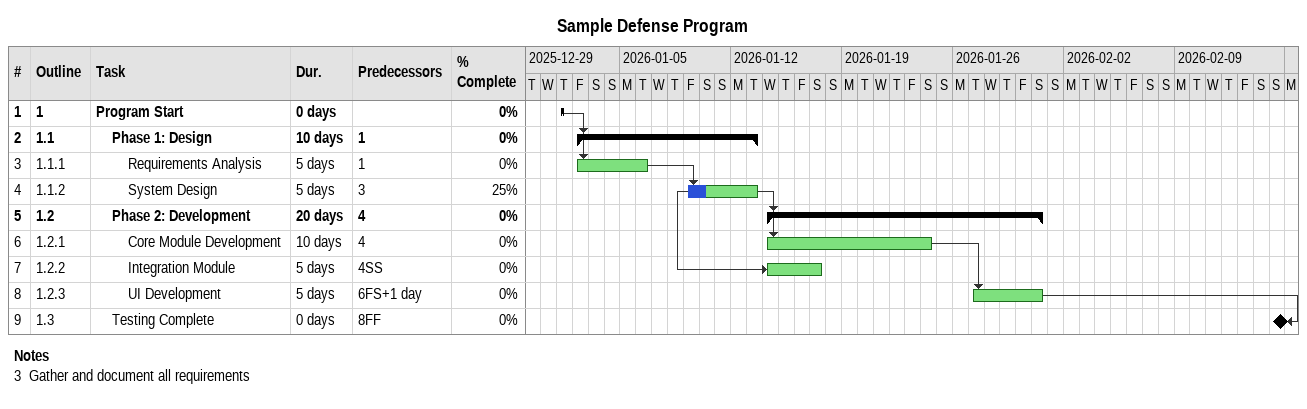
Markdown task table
Sample Defense Program

| ID | WBS | Task | Duration | Start | Finish | Predecessors | % complete |
|---|---|---|---|---|---|---|---|
| 1 | 1 | **Program Start** | 0d | 2026-01-01 | 2026-01-01 |  | 0 |
| 2 | 1.1 | **Phase 1: Design** | 10d | 2026-01-02 | 2026-01-13 | 1 | 0 |
| 3 | 1.1.1 | Requirements Analysis | 5d | 2026-01-02 | 2026-01-06 | 1 | 0 |
| 4 | 1.1.2 | System Design | 5d | 2026-01-09 | 2026-01-13 | 3 | 25 |
| 5 | 1.2 | **Phase 2: Development** | 20d | 2026-01-14 | 2026-01-31 | 4 | 0 |
| 6 | 1.2.1 | Core Module Development | 10d | 2026-01-14 | 2026-01-24 | 4 | 0 |
| 7 | 1.2.2 | Integration Module | 5d | 2026-01-14 | 2026-01-17 | 4SS | 0 |
| 8 | 1.2.3 | UI Development | 5d | 2026-01-27 | 2026-01-31 | 6FS+1d | 0 |
| 9 | 1.3 | Testing Complete | 0d | 2026-02-15 | 2026-02-15 | 8FF | 0 |

Notes
- 3: Gather and document all requirements
